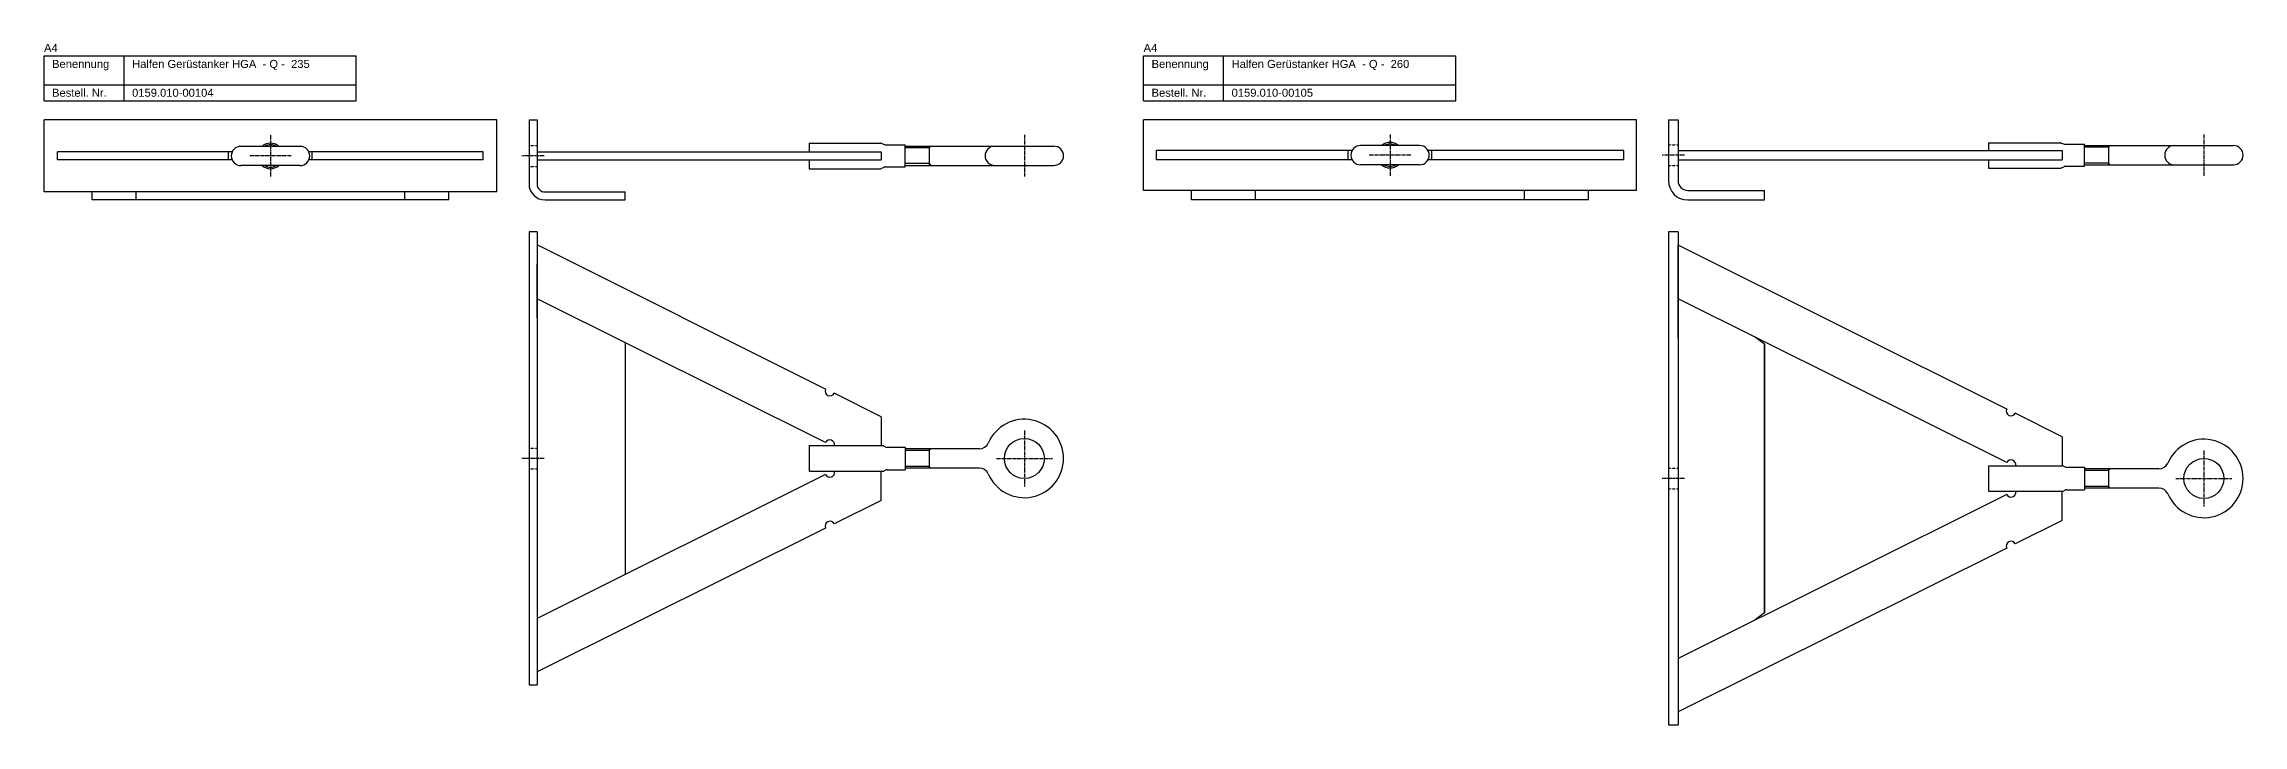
# Model space of a CAD drawing. Header units: inches. Extents: x 9 to 6602, y 8 to 536.
# Drawn here: x 1773 to 3147, y 110 to 536 of the extents above; entities that cross this region are included whole.
import ezdxf

# ---------------------------------------------------------------- set-up
doc = ezdxf.new("R2010")
doc.units = ezdxf.units.IN
doc.header["$MEASUREMENT"] = 0
doc.linetypes.add('MITTE2', pattern=[1.125, 0.75, -0.125, 0.125, -0.125])
doc.linetypes.add('VERDECKT2', pattern=[0.1875, 0.125, -0.0625])
doc.layers.add('Halfen', color=2, linetype='Continuous')
doc.styles.add('ARIAL50', font='ARIAL.TTF', dxfattribs={"height": 5})

msp = doc.modelspace()

# ---------------------------------------------------------------- linework, layer by layer
at = {"layer": 'Halfen'}
for p, q in [((1773.2, 528.2), (1968.2, 528.2)), ((1773.2, 500.2), (1773.2, 528.2)), ((1823.2, 500.2), (1823.2, 528.2)), ((1968.2, 500.2), (1968.2, 528.2)), ((2460.2, 528.2), (2655.2, 528.2)), ((2460.2, 500.2), (2460.2, 528.2)), ((2510.2, 500.2), (2510.2, 528.2)), ((2655.2, 500.2), (2655.2, 528.2)), ((1773.2, 510.2), (1968.2, 510.2)), ((2460.2, 510.2), (2655.2, 510.2)), ((1773.2, 500.2), (1968.2, 500.2)), ((2460.2, 500.2), (2655.2, 500.2)), ((2056.2, 488.2), (1773.2, 488.2)), ((1773.2, 443.2), (1773.2, 488.2)), ((2056.2, 443.2), (2056.2, 488.2)), ((2076.2, 488.2), (2076.2, 448.2)), ((2076.2, 488.2), (2081.2, 488.2)), ((2081.2, 488.2), (2081.2, 448.2)), ((2768.2, 488.2), (2460.2, 488.2)), ((2460.2, 444.2), (2460.2, 488.2)), ((2768.2, 444.2), (2768.2, 488.2)), ((2788.2, 488.2), (2788.2, 450.2)), ((2788.2, 488.2), (2794.2, 488.2)), ((2794.2, 488.2), (2794.2, 450.2)), ((1890.7, 468.2), (1781.7, 468.2)), ((1781.7, 463.2), (1781.7, 468.2)), ((1890.7, 468.2), (1783.2, 468.2)), ((1888.5, 463.2), (1888.5, 468.2)), ((1933.2, 471.7), (1896.2, 471.7)), ((2046.2, 468.2), (1938.6, 468.2)), ((2047.6, 468.2), (1938.6, 468.2)), ((1940.8, 463.2), (1940.8, 468.2)), ((2047.6, 463.2), (2047.6, 468.2)), ((2081.2, 468.2), (2296.2, 468.2)), ((2251.2, 473.7), (2295.9, 473.7)), ((2251.2, 473.7), (2251.2, 468.2)), ((2296.2, 473.6), (2298.7, 472.7)), ((2296.2, 468.2), (2296.2, 463.2)), ((2299, 472.7), (2311.2, 472.7)), ((2311.2, 459), (2311.2, 472.7)), ((2311.2, 471.8), (2404.2, 471.8)), ((2468.2, 463.2), (2468.2, 469.2)), ((2590.5, 469.2), (2468.2, 469.2)), ((2588, 463.2), (2588, 469.2)), ((2632.7, 472.2), (2595.7, 472.2)), ((2760.2, 469.2), (2637.8, 469.2)), ((2640.3, 463.2), (2640.3, 469.2)), ((2760.2, 463.2), (2760.2, 469.2)), ((2794.2, 469.2), (3034.2, 469.2)), ((2988.2, 474), (3032.9, 474)), ((2988.2, 474), (2988.2, 469.2)), ((3033.2, 474), (3035.7, 473.1)), ((3034.2, 469.2), (3034.2, 463.2)), ((3036, 473), (3048.2, 473)), ((3048.2, 459.3), (3048.2, 473)), ((3048.2, 472.2), (3141.2, 472.2)), ((1890.7, 463.2), (1781.7, 463.2)), ((1933.2, 459.7), (1896.2, 459.7)), ((2047.6, 463.2), (1938.6, 463.2)), ((2081.2, 463.2), (2296.2, 463.2)), ((2251.2, 463.2), (2251.2, 457.7)), ((2251.2, 457.7), (2295.9, 457.7)), ((2296.3, 457.8), (2298.6, 458.9)), ((2299, 459), (2311.2, 459)), ((2311.2, 459.8), (2404.2, 459.8)), ((2590.5, 463.2), (2468.2, 463.2)), ((2632.7, 460.2), (2595.7, 460.2)), ((2760.2, 463.2), (2637.8, 463.2)), ((2794.2, 463.2), (3034.2, 463.2)), ((2988.2, 463.2), (2988.2, 458)), ((2988.2, 458), (3032.9, 458)), ((3033.3, 458.1), (3035.6, 459.2)), ((3036, 459.3), (3048.2, 459.3)), ((3048.2, 460.2), (3141.2, 460.2)), ((2056.2, 443.2), (1773.2, 443.2)), ((1803.2, 438.2), (1803.2, 443.2)), ((1830.7, 438.2), (1830.7, 443.2)), ((1998.7, 438.2), (1998.7, 443.2)), ((2026.2, 438.2), (2026.2, 443.2)), ((2086.2, 443.2), (2136.2, 443.2)), ((2136.2, 438.2), (2136.2, 443.2)), ((2768.2, 444.2), (2460.2, 444.2)), ((2490.2, 438.2), (2490.2, 444.2)), ((2530.2, 438.2), (2530.2, 444.2)), ((2698.2, 438.2), (2698.2, 444.2)), ((2738.2, 438.2), (2738.2, 444.2)), ((2800.2, 444.2), (2848.2, 444.2)), ((2848.2, 438.2), (2848.2, 444.2)), ((2026.2, 438.2), (1803.2, 438.2)), ((2086.2, 438.2), (2136.2, 438.2)), ((2738.2, 438.2), (2490.2, 438.2)), ((2800.2, 438.2), (2848.2, 438.2)), ((2076.2, 418.2), (2076.2, 135.2)), ((2081.2, 418.2), (2076.2, 418.2)), ((2081.2, 418.2), (2081.2, 135.2)), ((2788.2, 418.2), (2788.2, 110.2)), ((2794.2, 418.2), (2788.2, 418.2)), ((2794.2, 418.2), (2794.2, 110.2)), ((2261.5, 320.1), (2081.2, 410.1)), ((2261.5, 320.1), (2081.2, 410.1)), ((2794.2, 376.6), (2794.2, 410.2)), ((2794.2, 376.6), (2794.2, 410.2)), ((2999.5, 307.6), (2794.2, 410)), ((2794.2, 376.5), (2794.2, 410)), ((2081.2, 364.6), (2081.2, 398.1)), ((2794.2, 352.1), (2794.2, 385.6)), ((2261.5, 286.6), (2081.2, 376.5)), ((2261.5, 286.6), (2081.2, 376.5)), ((2999.5, 274.1), (2794.2, 376.5)), ((2136.2, 349.1), (2136.2, 204.2)), ((2848.2, 348.2), (2842.3, 352.5)), ((2848.2, 348.2), (2848.2, 180.2)), ((2848.2, 180.2), (2848.2, 348.2)), ((2296.2, 302.8), (2266.8, 317.5)), ((2296.2, 302.8), (2266.8, 317.5)), ((2296.2, 302.8), (2296.2, 284.7)), ((2296.2, 302.8), (2296.2, 284.7)), ((3034.2, 290.3), (3004.8, 305)), ((3034.2, 290.3), (3034.2, 272.2)), ((2251.2, 284.7), (2297.2, 284.7)), ((2251.2, 284.7), (2251.2, 268.7)), ((2267.1, 284.7), (2296.2, 284.7)), ((2267.1, 284.7), (2296.2, 284.7)), ((2297.8, 284.5), (2299.2, 283.8)), ((2299.9, 283.7), (2311.2, 283.7)), ((2311.2, 283.7), (2311.2, 269.7)), ((2357.6, 282.7), (2311.2, 282.7)), ((2261.5, 266.7), (2081.2, 176.8)), ((2251.2, 268.7), (2297.2, 268.7)), ((2267.1, 268.7), (2296.2, 268.7)), ((2296.2, 250.5), (2296.2, 268.7)), ((2297.8, 268.8), (2299.2, 269.5)), ((2299.9, 269.7), (2311.2, 269.7)), ((2357.6, 270.7), (2311.2, 270.7)), ((2988.2, 272.2), (3034.2, 272.2)), ((2988.2, 272.2), (2988.2, 256.2)), ((3005.1, 272.2), (3034.2, 272.2)), ((3034.8, 272), (3036.2, 271.3)), ((3036.9, 271.2), (3048.2, 271.2)), ((3048.2, 271.2), (3048.2, 257.2)), ((3094.6, 270.2), (3048.2, 270.2)), ((2296.2, 250.5), (2266.8, 235.9)), ((2999.5, 254.2), (2794.2, 151.8)), ((2988.2, 256.2), (3034.2, 256.2)), ((3005.1, 256.2), (3034.2, 256.2)), ((3034.2, 238), (3034.2, 256.2)), ((3034.8, 256.3), (3036.2, 257)), ((3036.9, 257.2), (3048.2, 257.2)), ((3094.6, 258.2), (3048.2, 258.2)), ((3034.2, 238), (3004.8, 223.4)), ((2261.5, 233.2), (2081.2, 143.3)), ((2999.5, 220.7), (2794.2, 118.3)), ((2848.2, 180.2), (2842.3, 175.8)), ((2794.2, 176.3), (2794.2, 142.7)), ((2794.2, 151.8), (2794.2, 118.3)), ((2794.2, 151.8), (2794.2, 118.3)), ((2076.2, 135.2), (2081.2, 135.2)), ((2788.2, 110.2), (2794.2, 110.2))]:
    msp.add_line(p, q, dxfattribs=at)
at = {"layer": 'Halfen', "color": 1, "linetype": 'MITTE2', "ltscale": 3}
for p, q in [((1914.7, 478.7), (1914.7, 452.7)), ((2385.7, 478.8), (2385.7, 452.8)), ((2614.2, 479.2), (2614.2, 453.2)), ((3122.7, 479.2), (3122.7, 453.2)), ((1927.6, 465.7), (1901.7, 465.7)), ((2085.7, 465.7), (2071.7, 465.7)), ((2627.1, 466.2), (2601.2, 466.2)), ((2798.2, 466.2), (2784.2, 466.2)), ((2385.7, 294.2), (2385.7, 259.2)), ((2368.2, 276.7), (2403.2, 276.7)), ((3122.7, 281.7), (3122.7, 246.7)), ((3105.2, 264.2), (3140.2, 264.2))]:
    msp.add_line(p, q, dxfattribs=at)
at = {"layer": 'Halfen', "color": 1, "linetype": 'VERDECKT2'}
for p, q in [((2076.2, 472.2), (2081.2, 472.2)), ((2788.2, 472.7), (2794.2, 472.7)), ((2076.2, 459.2), (2081.2, 459.2)), ((2788.2, 459.7), (2794.2, 459.7)), ((2076.2, 283.2), (2081.2, 283.2)), ((2076.2, 270.2), (2081.2, 270.2)), ((2788.2, 270.7), (2794.2, 270.7)), ((2788.2, 257.7), (2794.2, 257.7))]:
    msp.add_line(p, q, dxfattribs=at)
at = {"layer": 'Halfen', "color": 1}
for p, q in [((2326.2, 470.7), (2311.2, 470.7)), ((2326.2, 471.8), (2326.2, 459.8)), ((2326.2, 470.7), (2327.2, 471.8)), ((3063.2, 471.1), (3048.2, 471.1)), ((3063.2, 472.2), (3063.2, 460.2)), ((3063.2, 471.1), (3064.2, 472.2)), ((2326.2, 460.9), (2311.2, 460.9)), ((2326.2, 460.9), (2327.2, 459.8)), ((3063.2, 461.2), (3048.2, 461.2)), ((3063.2, 461.2), (3064.2, 460.2)), ((2326.2, 281.6), (2311.2, 281.6)), ((2326.2, 282.7), (2326.2, 270.7)), ((2326.2, 281.6), (2327.2, 282.7)), ((2326.2, 271.7), (2311.2, 271.7)), ((2326.2, 271.7), (2327.2, 270.7)), ((3063.2, 269.1), (3048.2, 269.1)), ((3063.2, 270.2), (3063.2, 258.2)), ((3063.2, 269.1), (3064.2, 270.2)), ((3063.2, 259.2), (3048.2, 259.2)), ((3063.2, 259.2), (3064.2, 258.2))]:
    msp.add_line(p, q, dxfattribs=at)
at = {"layer": 'Halfen', "color": 1, "linetype": 'MITTE2'}
for p, q in [((2085.7, 276.7), (2071.7, 276.7)), ((2798.2, 264.2), (2784.2, 264.2))]:
    msp.add_line(p, q, dxfattribs=at)
at = {"layer": 'Halfen'}
for centre in [(2385.7, 276.7), (3122.7, 264.2)]:
    msp.add_circle(centre, 12.5, dxfattribs=at)
for centre, radius, start, end in [((1896.2, 465.7), 6, 90, 270), ((1914.7, 465.7), 8, 48.5904, 131.4096), ((1914.7, 465.7), 7, 58.9973, 121.0027), ((1933.2, 465.7), 6, 270, 90), ((2295.9, 472.7), 1, 70.2544, 90), ((2299, 473.7), 1, 250.2544, 270), ((2367.2, 465.8), 6, 90, 270), ((2404.2, 465.8), 6, 270, 90), ((2595.7, 466.2), 6, 90, 270), ((2614.2, 466.2), 8, 48.5904, 131.4096), ((2614.2, 466.2), 7, 58.9973, 121.0027), ((2632.7, 466.2), 6, 270, 90), ((3032.9, 473), 1, 70.2544, 90), ((3036, 474), 1, 250.2544, 270), ((3104.2, 466.2), 6, 90, 270), ((3141.2, 466.2), 6, 270, 90), ((1914.7, 465.7), 8, 228.5904, 311.4096), ((1914.7, 465.7), 7, 238.9973, 301.0027), ((2295.9, 458.7), 1, 270, 295.9316), ((2299, 458), 1, 90, 115.9316), ((2614.2, 466.2), 8, 228.5904, 311.4096), ((2614.2, 466.2), 7, 238.9973, 301.0027), ((3032.9, 459), 1, 270, 295.9316), ((3036, 458.3), 1, 90, 115.9316), ((2086.2, 448.2), 10, 180, 270), ((2086.2, 448.2), 5, 180, 270), ((2800.2, 450.2), 12, 180, 270), ((2800.2, 450.2), 6, 180, 270), ((2264.2, 318.8), 3, 153.4951, 333.4951), ((2264.2, 318.8), 3, 153.4951, 333.4951), ((3002.2, 306.3), 3, 153.4951, 333.4951), ((2385.7, 276.7), 24.5, 203.1689, 156.8311), ((3122.7, 264.2), 24.5, 203.1689, 156.8311), ((2264.2, 285.3), 3, 348.0844, 153.4951), ((2264.2, 285.3), 3, 348.0844, 153.4951), ((2297.2, 283.2), 1.5, 63.9958, 90), ((2299.9, 285.2), 1.5, 243.9958, 270), ((2357.6, 288.7), 6, 270, 336.8311), ((3002.2, 272.8), 3, 348.0844, 153.4951), ((2264.2, 268), 3, 206.5049, 11.9156), ((2297.2, 270.2), 1.5, 270, 296.0042), ((2299.9, 268.2), 1.5, 90, 116.0042), ((2357.6, 264.7), 6, 23.1689, 90), ((3034.2, 270.7), 1.5, 63.9958, 90), ((3036.9, 272.7), 1.5, 243.9958, 270), ((3094.6, 276.2), 6, 270, 336.8311), ((3002.2, 255.5), 3, 206.5049, 11.9156), ((3034.2, 257.7), 1.5, 270, 296.0042), ((3036.9, 255.7), 1.5, 90, 116.0042), ((3094.6, 252.2), 6, 23.1689, 90), ((2264.2, 234.5), 3, 26.5049, 206.5049), ((3002.2, 222), 3, 26.5049, 206.5049)]:
    msp.add_arc(centre, radius, start, end, dxfattribs=at)

# ---------------------------------------------------------------- texts
at = {"layer": 'Halfen', "style": 'ARIAL50'}
for s, p in [('A4', (1773.2, 530.7)), ('Benennung', (1778.2, 520.7)), ('Halfen Gerüstanker HGA  - Q -  235', (1828.2, 520.7)), ('A4', (2460.2, 530.7)), ('Benennung', (2465.2, 520.7)), ('Halfen Gerüstanker HGA  - Q -  260', (2515.2, 520.7)), ('Bestell. Nr.', (1778.2, 502.7)), ('0159.010-00104', (1828.2, 502.7)), ('Bestell. Nr.', (2465.2, 502.7)), ('0159.010-00105', (2515.2, 502.7))]:
    msp.add_text(s, height=5, dxfattribs=at).set_placement(p)

doc.saveas('drawing.dxf')
